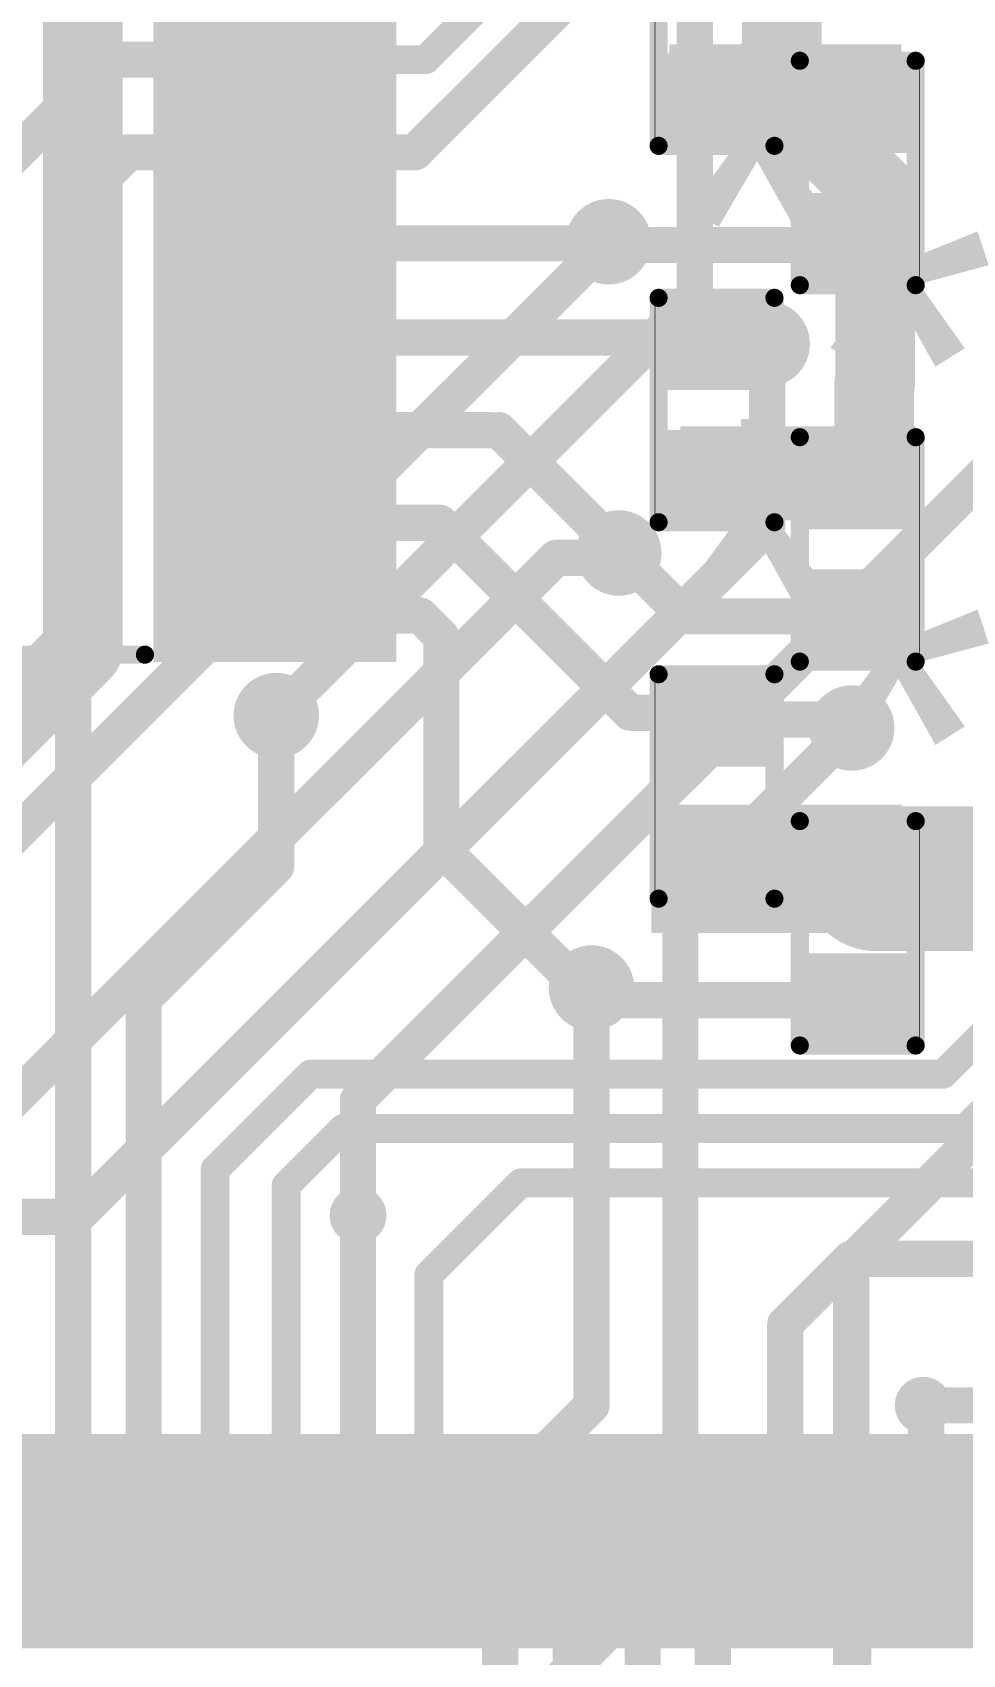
# Model space of a CAD drawing. Header units: millimetres. Extents: x -0.27 to 3.22, y -0.27 to 1.91.
# Drawn here: x 2.2191 to 2.4759, y 0.1647 to 0.6128 of the extents above; entities that cross this region are included whole.
import ezdxf

# ---------------------------------------------------------------- set-up
doc = ezdxf.new("R2010")
doc.units = ezdxf.units.MM
doc.header["$MEASUREMENT"] = 0
for name, color, linetype in [('BottomLayer', 5, 'Continuous'), ('TopLayer', 1, 'Continuous'), ('TopOverlay', 2, 'Continuous'), ('TopPaste', 8, 'Continuous'), ('TopSolder', 216, 'Continuous'), ('ViaHoleLayer', 16, 'Continuous')]:
    doc.layers.add(name, color=color, linetype=linetype)
doc.styles.add('Arial', font='', dxfattribs={"height": 0.2})
doc.styles.get('Arial').set_extended_font_data('Arial')

# ---------------------------------------------------------------- blocks, each defined once
blk = doc.blocks.new('046288080000846__2')
at = {"layer": 'TopLayer'}
for points in [[(0.44882, 0.08563), (0.43701, 0.08563), (0.43701, 0.13681), (0.44882, 0.13681)], [(0.4685, 0.08563), (0.45669, 0.08563), (0.45669, 0.13681), (0.4685, 0.13681)], [(0.48819, 0.08563), (0.47638, 0.08563), (0.47638, 0.13681), (0.48819, 0.13681)], [(0.50787, 0.08563), (0.49606, 0.08563), (0.49606, 0.13681), (0.50787, 0.13681)], [(0.52756, 0.08563), (0.51575, 0.08563), (0.51575, 0.13681), (0.52756, 0.13681)], [(0.54724, 0.08563), (0.53543, 0.08563), (0.53543, 0.13681), (0.54724, 0.13681)], [(0.56693, 0.08563), (0.55512, 0.08563), (0.55512, 0.13681), (0.56693, 0.13681)], [(0.58661, 0.08563), (0.5748, 0.08563), (0.5748, 0.13681), (0.58661, 0.13681)], [(0.6063, 0.08563), (0.59449, 0.08563), (0.59449, 0.13681), (0.6063, 0.13681)], [(0.62598, 0.08563), (0.61417, 0.08563), (0.61417, 0.13681), (0.62598, 0.13681)], [(0.64567, 0.08563), (0.63386, 0.08563), (0.63386, 0.13681), (0.64567, 0.13681)], [(0.66535, 0.08563), (0.65354, 0.08563), (0.65354, 0.13681), (0.66535, 0.13681)], [(0.68504, 0.08563), (0.67323, 0.08563), (0.67323, 0.13681), (0.68504, 0.13681)]]:
    blk.add_hatch(color=1, dxfattribs=at).paths.add_polyline_path(points)
at = {"layer": 'TopPaste'}
for points in [[(0.44882, 0.08563), (0.43701, 0.08563), (0.43701, 0.13681), (0.44882, 0.13681)], [(0.4685, 0.08563), (0.45669, 0.08563), (0.45669, 0.13681), (0.4685, 0.13681)], [(0.48819, 0.08563), (0.47638, 0.08563), (0.47638, 0.13681), (0.48819, 0.13681)], [(0.50787, 0.08563), (0.49606, 0.08563), (0.49606, 0.13681), (0.50787, 0.13681)], [(0.52756, 0.08563), (0.51575, 0.08563), (0.51575, 0.13681), (0.52756, 0.13681)], [(0.54724, 0.08563), (0.53543, 0.08563), (0.53543, 0.13681), (0.54724, 0.13681)], [(0.56693, 0.08563), (0.55512, 0.08563), (0.55512, 0.13681), (0.56693, 0.13681)], [(0.58661, 0.08563), (0.5748, 0.08563), (0.5748, 0.13681), (0.58661, 0.13681)], [(0.6063, 0.08563), (0.59449, 0.08563), (0.59449, 0.13681), (0.6063, 0.13681)], [(0.62598, 0.08563), (0.61417, 0.08563), (0.61417, 0.13681), (0.62598, 0.13681)], [(0.64567, 0.08563), (0.63386, 0.08563), (0.63386, 0.13681), (0.64567, 0.13681)], [(0.66535, 0.08563), (0.65354, 0.08563), (0.65354, 0.13681), (0.66535, 0.13681)], [(0.68504, 0.08563), (0.67323, 0.08563), (0.67323, 0.13681), (0.68504, 0.13681)]]:
    blk.add_hatch(color=8, dxfattribs=at).paths.add_polyline_path(points)
at = {"layer": 'TopSolder'}
for points in [[(0.43313, 0.08163), (0.41332, 0.08163), (0.41332, 0.14081), (0.43313, 0.14081)], [(0.45282, 0.08163), (0.43301, 0.08163), (0.43301, 0.14081), (0.45282, 0.14081)], [(0.4725, 0.08163), (0.45269, 0.08163), (0.45269, 0.14081), (0.4725, 0.14081)], [(0.49219, 0.08163), (0.47238, 0.08163), (0.47238, 0.14081), (0.49219, 0.14081)], [(0.51187, 0.08163), (0.49206, 0.08163), (0.49206, 0.14081), (0.51187, 0.14081)], [(0.53156, 0.08163), (0.51175, 0.08163), (0.51175, 0.14081), (0.53156, 0.14081)], [(0.55124, 0.08163), (0.53143, 0.08163), (0.53143, 0.14081), (0.55124, 0.14081)], [(0.57093, 0.08163), (0.55112, 0.08163), (0.55112, 0.14081), (0.57093, 0.14081)], [(0.59061, 0.08163), (0.5708, 0.08163), (0.5708, 0.14081), (0.59061, 0.14081)], [(0.6103, 0.08163), (0.59049, 0.08163), (0.59049, 0.14081), (0.6103, 0.14081)], [(0.62998, 0.08163), (0.61017, 0.08163), (0.61017, 0.14081), (0.62998, 0.14081)], [(0.64967, 0.08163), (0.62986, 0.08163), (0.62986, 0.14081), (0.64967, 0.14081)], [(0.66935, 0.08163), (0.64954, 0.08163), (0.64954, 0.14081), (0.66935, 0.14081)], [(0.68904, 0.08163), (0.66923, 0.08163), (0.66923, 0.14081), (0.68904, 0.14081)], [(0.70872, 0.08163), (0.68891, 0.08163), (0.68891, 0.14081), (0.70872, 0.14081)]]:
    blk.add_hatch(color=216, dxfattribs=at).paths.add_polyline_path(points)
blk = doc.blocks.new('24_TSSOP_14')
at = {"layer": 'TopLayer'}
for points in [[(-0.1437, 0.14961), (-0.08465, 0.14961), (-0.08465, 0.13189), (-0.1437, 0.13189)], [(0.08465, 0.14961), (0.1437, 0.14961), (0.1437, 0.13189), (0.08465, 0.13189)], [(-0.1437, 0.12402), (-0.08465, 0.12402), (-0.08465, 0.1063), (-0.1437, 0.1063)], [(0.08465, 0.12402), (0.1437, 0.12402), (0.1437, 0.1063), (0.08465, 0.1063)], [(-0.1437, 0.09843), (-0.08465, 0.09843), (-0.08465, 0.08071), (-0.1437, 0.08071)], [(0.08465, 0.09843), (0.1437, 0.09843), (0.1437, 0.08071), (0.08465, 0.08071)], [(-0.1437, 0.07283), (-0.08465, 0.07283), (-0.08465, 0.05512), (-0.1437, 0.05512)], [(0.08465, 0.07283), (0.1437, 0.07283), (0.1437, 0.05512), (0.08465, 0.05512)], [(-0.1437, 0.04724), (-0.08465, 0.04724), (-0.08465, 0.02953), (-0.1437, 0.02953)], [(0.08465, 0.04724), (0.1437, 0.04724), (0.1437, 0.02953), (0.08465, 0.02953)], [(-0.1437, 0.02165), (-0.08465, 0.02165), (-0.08465, 0.00394), (-0.1437, 0.00394)], [(0.08465, 0.02165), (0.1437, 0.02165), (0.1437, 0.00394), (0.08465, 0.00394)], [(-0.1437, -0.00394), (-0.08465, -0.00394), (-0.08465, -0.02165), (-0.1437, -0.02165)], [(0.08465, -0.00394), (0.1437, -0.00394), (0.1437, -0.02165), (0.08465, -0.02165)], [(-0.1437, -0.02953), (-0.08465, -0.02953), (-0.08465, -0.04724), (-0.1437, -0.04724)], [(0.08465, -0.02953), (0.1437, -0.02953), (0.1437, -0.04724), (0.08465, -0.04724)], [(-0.1437, -0.05512), (-0.08465, -0.05512), (-0.08465, -0.07283), (-0.1437, -0.07283)], [(0.08465, -0.05512), (0.1437, -0.05512), (0.1437, -0.07283), (0.08465, -0.07283)], [(-0.1437, -0.08071), (-0.08465, -0.08071), (-0.08465, -0.09843), (-0.1437, -0.09843)], [(0.08465, -0.08071), (0.1437, -0.08071), (0.1437, -0.09843), (0.08465, -0.09843)], [(-0.1437, -0.1063), (-0.08465, -0.1063), (-0.08465, -0.12402), (-0.1437, -0.12402)], [(0.08465, -0.1063), (0.1437, -0.1063), (0.1437, -0.12402), (0.08465, -0.12402)], [(-0.1437, -0.13189), (-0.08465, -0.13189), (-0.08465, -0.14961), (-0.1437, -0.14961)], [(0.08465, -0.13189), (0.1437, -0.13189), (0.1437, -0.14961), (0.08465, -0.14961)]]:
    blk.add_hatch(color=1, dxfattribs=at).paths.add_polyline_path(points)
at = {"layer": 'TopPaste'}
for points in [[(-0.1437, 0.14961), (-0.08465, 0.14961), (-0.08465, 0.13189), (-0.1437, 0.13189)], [(0.08465, 0.14961), (0.1437, 0.14961), (0.1437, 0.13189), (0.08465, 0.13189)], [(-0.1437, 0.12402), (-0.08465, 0.12402), (-0.08465, 0.1063), (-0.1437, 0.1063)], [(0.08465, 0.12402), (0.1437, 0.12402), (0.1437, 0.1063), (0.08465, 0.1063)], [(-0.1437, 0.09843), (-0.08465, 0.09843), (-0.08465, 0.08071), (-0.1437, 0.08071)], [(0.08465, 0.09843), (0.1437, 0.09843), (0.1437, 0.08071), (0.08465, 0.08071)], [(-0.1437, 0.07283), (-0.08465, 0.07283), (-0.08465, 0.05512), (-0.1437, 0.05512)], [(0.08465, 0.07283), (0.1437, 0.07283), (0.1437, 0.05512), (0.08465, 0.05512)], [(-0.1437, 0.04724), (-0.08465, 0.04724), (-0.08465, 0.02953), (-0.1437, 0.02953)], [(0.08465, 0.04724), (0.1437, 0.04724), (0.1437, 0.02953), (0.08465, 0.02953)], [(-0.1437, 0.02165), (-0.08465, 0.02165), (-0.08465, 0.00394), (-0.1437, 0.00394)], [(0.08465, 0.02165), (0.1437, 0.02165), (0.1437, 0.00394), (0.08465, 0.00394)], [(-0.1437, -0.00394), (-0.08465, -0.00394), (-0.08465, -0.02165), (-0.1437, -0.02165)], [(0.08465, -0.00394), (0.1437, -0.00394), (0.1437, -0.02165), (0.08465, -0.02165)], [(-0.1437, -0.02953), (-0.08465, -0.02953), (-0.08465, -0.04724), (-0.1437, -0.04724)], [(0.08465, -0.02953), (0.1437, -0.02953), (0.1437, -0.04724), (0.08465, -0.04724)], [(-0.1437, -0.05512), (-0.08465, -0.05512), (-0.08465, -0.07283), (-0.1437, -0.07283)], [(0.08465, -0.05512), (0.1437, -0.05512), (0.1437, -0.07283), (0.08465, -0.07283)], [(-0.1437, -0.08071), (-0.08465, -0.08071), (-0.08465, -0.09843), (-0.1437, -0.09843)], [(0.08465, -0.08071), (0.1437, -0.08071), (0.1437, -0.09843), (0.08465, -0.09843)], [(-0.1437, -0.1063), (-0.08465, -0.1063), (-0.08465, -0.12402), (-0.1437, -0.12402)], [(0.08465, -0.1063), (0.1437, -0.1063), (0.1437, -0.12402), (0.08465, -0.12402)], [(-0.1437, -0.13189), (-0.08465, -0.13189), (-0.08465, -0.14961), (-0.1437, -0.14961)], [(0.08465, -0.13189), (0.1437, -0.13189), (0.1437, -0.14961), (0.08465, -0.14961)]]:
    blk.add_hatch(color=8, dxfattribs=at).paths.add_polyline_path(points)
at = {"layer": 'TopSolder'}
for points in [[(-0.1477, 0.15361), (-0.08065, 0.15361), (-0.08065, 0.12789), (-0.1477, 0.12789)], [(0.08065, 0.15361), (0.1477, 0.15361), (0.1477, 0.12789), (0.08065, 0.12789)], [(-0.1477, 0.12802), (-0.08065, 0.12802), (-0.08065, 0.1023), (-0.1477, 0.1023)], [(0.08065, 0.12802), (0.1477, 0.12802), (0.1477, 0.1023), (0.08065, 0.1023)], [(-0.1477, 0.10243), (-0.08065, 0.10243), (-0.08065, 0.07671), (-0.1477, 0.07671)], [(0.08065, 0.10243), (0.1477, 0.10243), (0.1477, 0.07671), (0.08065, 0.07671)], [(-0.1477, 0.07683), (-0.08065, 0.07683), (-0.08065, 0.05112), (-0.1477, 0.05112)], [(0.08065, 0.07683), (0.1477, 0.07683), (0.1477, 0.05112), (0.08065, 0.05112)], [(-0.1477, 0.05124), (-0.08065, 0.05124), (-0.08065, 0.02553), (-0.1477, 0.02553)], [(0.08065, 0.05124), (0.1477, 0.05124), (0.1477, 0.02553), (0.08065, 0.02553)], [(-0.1477, 0.02565), (-0.08065, 0.02565), (-0.08065, -0.00006), (-0.1477, -0.00006)], [(0.08065, 0.02565), (0.1477, 0.02565), (0.1477, -0.00006), (0.08065, -0.00006)], [(-0.1477, 0.00006), (-0.08065, 0.00006), (-0.08065, -0.02565), (-0.1477, -0.02565)], [(0.08065, 0.00006), (0.1477, 0.00006), (0.1477, -0.02565), (0.08065, -0.02565)], [(-0.1477, -0.02553), (-0.08065, -0.02553), (-0.08065, -0.05124), (-0.1477, -0.05124)], [(0.08065, -0.02553), (0.1477, -0.02553), (0.1477, -0.05124), (0.08065, -0.05124)], [(-0.1477, -0.05112), (-0.08065, -0.05112), (-0.08065, -0.07683), (-0.1477, -0.07683)], [(0.08065, -0.05112), (0.1477, -0.05112), (0.1477, -0.07683), (0.08065, -0.07683)], [(-0.1477, -0.07671), (-0.08065, -0.07671), (-0.08065, -0.10243), (-0.1477, -0.10243)], [(0.08065, -0.07671), (0.1477, -0.07671), (0.1477, -0.10243), (0.08065, -0.10243)], [(-0.1477, -0.1023), (-0.08065, -0.1023), (-0.08065, -0.12802), (-0.1477, -0.12802)], [(0.08065, -0.1023), (0.1477, -0.1023), (0.1477, -0.12802), (0.08065, -0.12802)], [(-0.1477, -0.12789), (-0.08065, -0.12789), (-0.08065, -0.15361), (-0.1477, -0.15361)], [(0.08065, -0.12789), (0.1477, -0.12789), (0.1477, -0.15361), (0.08065, -0.15361)]]:
    blk.add_hatch(color=216, dxfattribs=at).paths.add_polyline_path(points)
at = {"layer": 'TopOverlay'}
for points, const_width in [([(-0.145, 0.155, 1), (-0.155, 0.155, 1)], 0.005), ([(-0.15625, 0.155, 1), (-0.15375, 0.155, 1)], 0.0025), ([(-0.14625, 0.155, 1), (-0.14375, 0.155, 1)], 0.0025), ([(-0.07874, 0.15523, 1), (-0.07624, 0.15523, 1)], 0.0025), ([(0.07626, 0.15523, 1), (0.07876, 0.15523, 1)], 0.0025), ([(-0.07794, -0.15158, 1), (-0.07544, -0.15158, 1)], 0.0025), ([(0.07706, -0.15158, 1), (0.07956, -0.15158, 1)], 0.0025)]:
    blk.add_lwpolyline(points, format="xyb", close=True, dxfattribs=dict(at, const_width=const_width))
at = {"layer": 'TopOverlay', "const_width": 0.005}
for points in [[(-0.07749, 0.15523), (0.07751, 0.15523)], [(-0.07669, -0.15158), (0.07831, -0.15158)]]:
    blk.add_lwpolyline(points, dxfattribs=at)
blk = doc.blocks.new('R__0402_52')
at = {"layer": 'TopLayer'}
for points in [[(-0.0275, -0.0125), (-0.0275, 0.0125), (-0.0095, 0.0125), (-0.0095, -0.0125)], [(0.0095, -0.0125), (0.0095, 0.0125), (0.0275, 0.0125), (0.0275, -0.0125)]]:
    blk.add_hatch(color=1, dxfattribs=at).paths.add_polyline_path(points)
at = {"layer": 'TopPaste'}
for points in [[(-0.0275, -0.0125), (-0.0275, 0.0125), (-0.0095, 0.0125), (-0.0095, -0.0125)], [(0.0095, -0.0125), (0.0095, 0.0125), (0.0275, 0.0125), (0.0275, -0.0125)]]:
    blk.add_hatch(color=8, dxfattribs=at).paths.add_polyline_path(points)
at = {"layer": 'TopSolder'}
for points in [[(-0.0315, -0.0165), (-0.0315, 0.0165), (-0.0055, 0.0165), (-0.0055, -0.0165)], [(0.0055, -0.0165), (0.0055, 0.0165), (0.0315, 0.0165), (0.0315, -0.0165)]]:
    blk.add_hatch(color=216, dxfattribs=at).paths.add_polyline_path(points)
at = {"layer": 'TopOverlay'}
for points, const_width in [([(0.031, 0.016), (-0.031, 0.016)], 0.005), ([(-0.031, -0.016), (-0.031, 0.016)], 0.005), ([(0.031, -0.016), (0.031, 0.016)], 0.005), ([(0.031, -0.016), (-0.031, -0.016)], 0.005), ([(0.032, -0.017), (-0.032, -0.017)], 0.000127)]:
    blk.add_lwpolyline(points, dxfattribs=dict(at, const_width=const_width))
for points, const_width in [([(-0.03225, 0.016, 1), (-0.02975, 0.016, 1)], 0.0025), ([(-0.03225, 0.016, 1), (-0.02975, 0.016, 1)], 0.0025), ([(0.02975, 0.016, 1), (0.03225, 0.016, 1)], 0.0025), ([(0.02975, 0.016, 1), (0.03225, 0.016, 1)], 0.0025), ([(-0.03225, -0.016, 1), (-0.02975, -0.016, 1)], 0.0025), ([(-0.03225, -0.016, 1), (-0.02975, -0.016, 1)], 0.0025), ([(-0.03203, -0.017, 1), (-0.03197, -0.017, 1)], 0.0000635), ([(0.02975, -0.016, 1), (0.03225, -0.016, 1)], 0.0025), ([(0.02975, -0.016, 1), (0.03225, -0.016, 1)], 0.0025), ([(0.03197, -0.017, 1), (0.03203, -0.017, 1)], 0.0000635)]:
    blk.add_lwpolyline(points, format="xyb", close=True, dxfattribs=dict(at, const_width=const_width))
blk = doc.blocks.new('R__0402_53')
at = {"layer": 'TopLayer'}
for points in [[(-0.0275, -0.0125), (-0.0275, 0.0125), (-0.0095, 0.0125), (-0.0095, -0.0125)], [(0.0095, -0.0125), (0.0095, 0.0125), (0.0275, 0.0125), (0.0275, -0.0125)]]:
    blk.add_hatch(color=1, dxfattribs=at).paths.add_polyline_path(points)
at = {"layer": 'TopPaste'}
for points in [[(-0.0275, -0.0125), (-0.0275, 0.0125), (-0.0095, 0.0125), (-0.0095, -0.0125)], [(0.0095, -0.0125), (0.0095, 0.0125), (0.0275, 0.0125), (0.0275, -0.0125)]]:
    blk.add_hatch(color=8, dxfattribs=at).paths.add_polyline_path(points)
at = {"layer": 'TopSolder'}
for points in [[(-0.0315, -0.0165), (-0.0315, 0.0165), (-0.0055, 0.0165), (-0.0055, -0.0165)], [(0.0055, -0.0165), (0.0055, 0.0165), (0.0315, 0.0165), (0.0315, -0.0165)]]:
    blk.add_hatch(color=216, dxfattribs=at).paths.add_polyline_path(points)
at = {"layer": 'TopOverlay'}
for points, const_width in [([(-0.031, 0.016), (-0.031, -0.016)], 0.005), ([(-0.031, 0.016), (0.031, 0.016)], 0.005), ([(0.031, 0.016), (0.031, -0.016)], 0.005), ([(-0.031, -0.016), (0.031, -0.016)], 0.005), ([(-0.032, -0.017), (0.032, -0.017)], 0.000127)]:
    blk.add_lwpolyline(points, dxfattribs=dict(at, const_width=const_width))
for points, const_width in [([(-0.03225, 0.016, 1), (-0.02975, 0.016, 1)], 0.0025), ([(-0.03225, 0.016, 1), (-0.02975, 0.016, 1)], 0.0025), ([(0.02975, 0.016, 1), (0.03225, 0.016, 1)], 0.0025), ([(0.02975, 0.016, 1), (0.03225, 0.016, 1)], 0.0025), ([(-0.03225, -0.016, 1), (-0.02975, -0.016, 1)], 0.0025), ([(-0.03225, -0.016, 1), (-0.02975, -0.016, 1)], 0.0025), ([(-0.03203, -0.017, 1), (-0.03197, -0.017, 1)], 0.0000635), ([(0.02975, -0.016, 1), (0.03225, -0.016, 1)], 0.0025), ([(0.02975, -0.016, 1), (0.03225, -0.016, 1)], 0.0025), ([(0.03197, -0.017, 1), (0.03203, -0.017, 1)], 0.0000635)]:
    blk.add_lwpolyline(points, format="xyb", close=True, dxfattribs=dict(at, const_width=const_width))
blk = doc.blocks.new('R__0402_54')
at = {"layer": 'TopLayer'}
for points in [[(-0.0275, -0.0125), (-0.0275, 0.0125), (-0.0095, 0.0125), (-0.0095, -0.0125)], [(0.0095, -0.0125), (0.0095, 0.0125), (0.0275, 0.0125), (0.0275, -0.0125)]]:
    blk.add_hatch(color=1, dxfattribs=at).paths.add_polyline_path(points)
at = {"layer": 'TopPaste'}
for points in [[(-0.0275, -0.0125), (-0.0275, 0.0125), (-0.0095, 0.0125), (-0.0095, -0.0125)], [(0.0095, -0.0125), (0.0095, 0.0125), (0.0275, 0.0125), (0.0275, -0.0125)]]:
    blk.add_hatch(color=8, dxfattribs=at).paths.add_polyline_path(points)
at = {"layer": 'TopSolder'}
for points in [[(-0.0315, -0.0165), (-0.0315, 0.0165), (-0.0055, 0.0165), (-0.0055, -0.0165)], [(0.0055, -0.0165), (0.0055, 0.0165), (0.0315, 0.0165), (0.0315, -0.0165)]]:
    blk.add_hatch(color=216, dxfattribs=at).paths.add_polyline_path(points)
at = {"layer": 'TopOverlay'}
for points, const_width in [([(0.031, 0.016), (-0.031, 0.016)], 0.005), ([(-0.031, -0.016), (-0.031, 0.016)], 0.005), ([(0.031, -0.016), (0.031, 0.016)], 0.005), ([(0.031, -0.016), (-0.031, -0.016)], 0.005), ([(0.032, -0.017), (-0.032, -0.017)], 0.000127)]:
    blk.add_lwpolyline(points, dxfattribs=dict(at, const_width=const_width))
for points, const_width in [([(-0.03225, 0.016, 1), (-0.02975, 0.016, 1)], 0.0025), ([(-0.03225, 0.016, 1), (-0.02975, 0.016, 1)], 0.0025), ([(0.02975, 0.016, 1), (0.03225, 0.016, 1)], 0.0025), ([(0.02975, 0.016, 1), (0.03225, 0.016, 1)], 0.0025), ([(-0.03225, -0.016, 1), (-0.02975, -0.016, 1)], 0.0025), ([(-0.03225, -0.016, 1), (-0.02975, -0.016, 1)], 0.0025), ([(-0.03203, -0.017, 1), (-0.03197, -0.017, 1)], 0.0000635), ([(0.02975, -0.016, 1), (0.03225, -0.016, 1)], 0.0025), ([(0.02975, -0.016, 1), (0.03225, -0.016, 1)], 0.0025), ([(0.03197, -0.017, 1), (0.03203, -0.017, 1)], 0.0000635)]:
    blk.add_lwpolyline(points, format="xyb", close=True, dxfattribs=dict(at, const_width=const_width))
blk = doc.blocks.new('R__0402_55')
at = {"layer": 'TopLayer'}
for points in [[(-0.0275, -0.0125), (-0.0275, 0.0125), (-0.0095, 0.0125), (-0.0095, -0.0125)], [(0.0095, -0.0125), (0.0095, 0.0125), (0.0275, 0.0125), (0.0275, -0.0125)]]:
    blk.add_hatch(color=1, dxfattribs=at).paths.add_polyline_path(points)
at = {"layer": 'TopPaste'}
for points in [[(-0.0275, -0.0125), (-0.0275, 0.0125), (-0.0095, 0.0125), (-0.0095, -0.0125)], [(0.0095, -0.0125), (0.0095, 0.0125), (0.0275, 0.0125), (0.0275, -0.0125)]]:
    blk.add_hatch(color=8, dxfattribs=at).paths.add_polyline_path(points)
at = {"layer": 'TopSolder'}
for points in [[(-0.0315, -0.0165), (-0.0315, 0.0165), (-0.0055, 0.0165), (-0.0055, -0.0165)], [(0.0055, -0.0165), (0.0055, 0.0165), (0.0315, 0.0165), (0.0315, -0.0165)]]:
    blk.add_hatch(color=216, dxfattribs=at).paths.add_polyline_path(points)
at = {"layer": 'TopOverlay'}
for points, const_width in [([(-0.031, 0.016), (0.031, 0.016)], 0.005), ([(-0.031, 0.016), (-0.031, -0.016)], 0.005), ([(0.031, 0.016), (0.031, -0.016)], 0.005), ([(-0.031, -0.016), (0.031, -0.016)], 0.005), ([(-0.032, -0.017), (0.032, -0.017)], 0.000127)]:
    blk.add_lwpolyline(points, dxfattribs=dict(at, const_width=const_width))
for points, const_width in [([(-0.03225, 0.016, 1), (-0.02975, 0.016, 1)], 0.0025), ([(-0.03225, 0.016, 1), (-0.02975, 0.016, 1)], 0.0025), ([(0.02975, 0.016, 1), (0.03225, 0.016, 1)], 0.0025), ([(0.02975, 0.016, 1), (0.03225, 0.016, 1)], 0.0025), ([(-0.03225, -0.016, 1), (-0.02975, -0.016, 1)], 0.0025), ([(-0.03225, -0.016, 1), (-0.02975, -0.016, 1)], 0.0025), ([(-0.03203, -0.017, 1), (-0.03197, -0.017, 1)], 0.0000635), ([(0.02975, -0.016, 1), (0.03225, -0.016, 1)], 0.0025), ([(0.02975, -0.016, 1), (0.03225, -0.016, 1)], 0.0025), ([(0.03197, -0.017, 1), (0.03203, -0.017, 1)], 0.0000635)]:
    blk.add_lwpolyline(points, format="xyb", close=True, dxfattribs=dict(at, const_width=const_width))
blk = doc.blocks.new('R__0402_56')
at = {"layer": 'TopLayer'}
for points in [[(-0.0275, -0.0125), (-0.0275, 0.0125), (-0.0095, 0.0125), (-0.0095, -0.0125)], [(0.0095, -0.0125), (0.0095, 0.0125), (0.0275, 0.0125), (0.0275, -0.0125)]]:
    blk.add_hatch(color=1, dxfattribs=at).paths.add_polyline_path(points)
at = {"layer": 'TopPaste'}
for points in [[(-0.0275, -0.0125), (-0.0275, 0.0125), (-0.0095, 0.0125), (-0.0095, -0.0125)], [(0.0095, -0.0125), (0.0095, 0.0125), (0.0275, 0.0125), (0.0275, -0.0125)]]:
    blk.add_hatch(color=8, dxfattribs=at).paths.add_polyline_path(points)
at = {"layer": 'TopSolder'}
for points in [[(-0.0315, -0.0165), (-0.0315, 0.0165), (-0.0055, 0.0165), (-0.0055, -0.0165)], [(0.0055, -0.0165), (0.0055, 0.0165), (0.0315, 0.0165), (0.0315, -0.0165)]]:
    blk.add_hatch(color=216, dxfattribs=at).paths.add_polyline_path(points)
at = {"layer": 'TopOverlay'}
for points, const_width in [([(0.031, 0.016), (-0.031, 0.016)], 0.005), ([(-0.031, -0.016), (-0.031, 0.016)], 0.005), ([(0.031, -0.016), (0.031, 0.016)], 0.005), ([(0.031, -0.016), (-0.031, -0.016)], 0.005), ([(0.032, -0.017), (-0.032, -0.017)], 0.000127)]:
    blk.add_lwpolyline(points, dxfattribs=dict(at, const_width=const_width))
for points, const_width in [([(-0.03225, 0.016, 1), (-0.02975, 0.016, 1)], 0.0025), ([(-0.03225, 0.016, 1), (-0.02975, 0.016, 1)], 0.0025), ([(0.02975, 0.016, 1), (0.03225, 0.016, 1)], 0.0025), ([(0.02975, 0.016, 1), (0.03225, 0.016, 1)], 0.0025), ([(-0.03225, -0.016, 1), (-0.02975, -0.016, 1)], 0.0025), ([(-0.03225, -0.016, 1), (-0.02975, -0.016, 1)], 0.0025), ([(-0.03203, -0.017, 1), (-0.03197, -0.017, 1)], 0.0000635), ([(0.02975, -0.016, 1), (0.03225, -0.016, 1)], 0.0025), ([(0.02975, -0.016, 1), (0.03225, -0.016, 1)], 0.0025), ([(0.03197, -0.017, 1), (0.03203, -0.017, 1)], 0.0000635)]:
    blk.add_lwpolyline(points, format="xyb", close=True, dxfattribs=dict(at, const_width=const_width))
blk = doc.blocks.new('R__0402_57')
at = {"layer": 'TopLayer'}
for points in [[(-0.0275, -0.0125), (-0.0275, 0.0125), (-0.0095, 0.0125), (-0.0095, -0.0125)], [(0.0095, -0.0125), (0.0095, 0.0125), (0.0275, 0.0125), (0.0275, -0.0125)]]:
    blk.add_hatch(color=1, dxfattribs=at).paths.add_polyline_path(points)
at = {"layer": 'TopPaste'}
for points in [[(-0.0275, -0.0125), (-0.0275, 0.0125), (-0.0095, 0.0125), (-0.0095, -0.0125)], [(0.0095, -0.0125), (0.0095, 0.0125), (0.0275, 0.0125), (0.0275, -0.0125)]]:
    blk.add_hatch(color=8, dxfattribs=at).paths.add_polyline_path(points)
at = {"layer": 'TopSolder'}
for points in [[(-0.0315, -0.0165), (-0.0315, 0.0165), (-0.0055, 0.0165), (-0.0055, -0.0165)], [(0.0055, -0.0165), (0.0055, 0.0165), (0.0315, 0.0165), (0.0315, -0.0165)]]:
    blk.add_hatch(color=216, dxfattribs=at).paths.add_polyline_path(points)
at = {"layer": 'TopOverlay'}
for points, const_width in [([(-0.031, 0.016), (0.031, 0.016)], 0.005), ([(-0.031, 0.016), (-0.031, -0.016)], 0.005), ([(0.031, 0.016), (0.031, -0.016)], 0.005), ([(-0.031, -0.016), (0.031, -0.016)], 0.005), ([(-0.032, -0.017), (0.032, -0.017)], 0.000127)]:
    blk.add_lwpolyline(points, dxfattribs=dict(at, const_width=const_width))
for points, const_width in [([(-0.03225, 0.016, 1), (-0.02975, 0.016, 1)], 0.0025), ([(-0.03225, 0.016, 1), (-0.02975, 0.016, 1)], 0.0025), ([(0.02975, 0.016, 1), (0.03225, 0.016, 1)], 0.0025), ([(0.02975, 0.016, 1), (0.03225, 0.016, 1)], 0.0025), ([(-0.03225, -0.016, 1), (-0.02975, -0.016, 1)], 0.0025), ([(-0.03225, -0.016, 1), (-0.02975, -0.016, 1)], 0.0025), ([(-0.03203, -0.017, 1), (-0.03197, -0.017, 1)], 0.0000635), ([(0.02975, -0.016, 1), (0.03225, -0.016, 1)], 0.0025), ([(0.02975, -0.016, 1), (0.03225, -0.016, 1)], 0.0025), ([(0.03197, -0.017, 1), (0.03203, -0.017, 1)], 0.0000635)]:
    blk.add_lwpolyline(points, format="xyb", close=True, dxfattribs=dict(at, const_width=const_width))

msp = doc.modelspace()

# ---------------------------------------------------------------- hatches: boundary and pattern name
at = {"layer": 'BottomLayer'}
h = msp.add_hatch(color=5, dxfattribs=at)
edge = h.paths.add_edge_path()
edge.add_arc((2.426, 0.5955), 0.01181, 0, 360)
h = msp.add_hatch(color=5, dxfattribs=at)
edge = h.paths.add_edge_path()
edge.add_arc((2.37819, 0.555), 0.01181, 0, 360)
h = msp.add_hatch(color=5, dxfattribs=at)
edge = h.paths.add_edge_path()
edge.add_arc((2.422, 0.52675), 0.01181, 0, 360)
h = msp.add_hatch(color=5, dxfattribs=at)
edge = h.paths.add_edge_path()
edge.add_arc((2.45119, 0.495), 0.01181, 0, 360)
h = msp.add_hatch(color=5, dxfattribs=at)
edge = h.paths.add_edge_path()
edge.add_arc((2.381, 0.469), 0.01181, 0, 360)
h = msp.add_hatch(color=5, dxfattribs=at)
edge = h.paths.add_edge_path()
edge.add_arc((2.28641, 0.42408), 0.01181, 0, 360)
h = msp.add_hatch(color=5, dxfattribs=at)
edge = h.paths.add_edge_path()
edge.add_arc((2.44534, 0.42066), 0.01181, 0, 360)
h = msp.add_hatch(color=5, dxfattribs=at)
edge = h.paths.add_edge_path()
edge.add_arc((2.452, 0.379), 0.01181, 0, 360)
h = msp.add_hatch(color=5, dxfattribs=at)
edge = h.paths.add_edge_path()
edge.add_arc((2.37348, 0.34881), 0.01181, 0, 360)
h = msp.add_hatch(color=5, dxfattribs=at)
edge = h.paths.add_edge_path()
edge.add_arc((2.309, 0.286), 0.00787, 0, 360)
h = msp.add_hatch(color=5, dxfattribs=at)
edge = h.paths.add_edge_path()
edge.add_arc((2.46507, 0.23352), 0.00787, 0, 360)
at = {"layer": 'TopLayer'}
for points in [[(2.395, 0.5815), (2.459, 0.5815), (2.459, 0.6095), (2.395, 0.6095)], [(2.398, 0.478), (2.463, 0.478), (2.463, 0.504), (2.398, 0.504)], [(2.39, 0.364), (2.459, 0.364), (2.459, 0.39943), (2.39, 0.39943)]]:
    msp.add_hatch(color=1, dxfattribs=at).paths.add_polyline_path(points)
h = msp.add_hatch(color=1, dxfattribs=at)
edge = h.paths.add_edge_path()
edge.add_arc((2.426, 0.5955), 0.01181, 0, 360)
h = msp.add_hatch(color=1, dxfattribs=at)
edge = h.paths.add_edge_path()
edge.add_arc((2.37819, 0.555), 0.01181, 0, 360)
h = msp.add_hatch(color=1, dxfattribs=at)
edge = h.paths.add_edge_path()
edge.add_arc((2.422, 0.52675), 0.01181, 0, 360)
h = msp.add_hatch(color=1, dxfattribs=at)
edge = h.paths.add_edge_path()
edge.add_arc((2.45119, 0.495), 0.01181, 0, 360)
h = msp.add_hatch(color=1, dxfattribs=at)
edge = h.paths.add_edge_path()
edge.add_arc((2.381, 0.469), 0.01181, 0, 360)
h = msp.add_hatch(color=1, dxfattribs=at)
edge = h.paths.add_edge_path()
edge.add_arc((2.28641, 0.42408), 0.01181, 0, 360)
h = msp.add_hatch(color=1, dxfattribs=at)
edge = h.paths.add_edge_path()
edge.add_arc((2.44534, 0.42066), 0.01181, 0, 360)
h = msp.add_hatch(color=1, dxfattribs=at)
edge = h.paths.add_edge_path()
edge.add_arc((2.452, 0.379), 0.01181, 0, 360)
h = msp.add_hatch(color=1, dxfattribs=at)
edge = h.paths.add_edge_path()
edge.add_arc((2.37348, 0.34881), 0.01181, 0, 360)
h = msp.add_hatch(color=1, dxfattribs=at)
edge = h.paths.add_edge_path()
edge.add_arc((2.309, 0.286), 0.00787, 0, 360)
h = msp.add_hatch(color=1, dxfattribs=at)
edge = h.paths.add_edge_path()
edge.add_arc((2.46507, 0.23352), 0.00787, 0, 360)
at = {"layer": 'ViaHoleLayer'}
h = msp.add_hatch(color=16, dxfattribs=at)
edge = h.paths.add_edge_path()
edge.add_arc((2.426, 0.5955), 0.00591, 0, 360)
h = msp.add_hatch(color=16, dxfattribs=at)
edge = h.paths.add_edge_path()
edge.add_arc((2.37819, 0.555), 0.00591, 0, 360)
h = msp.add_hatch(color=16, dxfattribs=at)
edge = h.paths.add_edge_path()
edge.add_arc((2.422, 0.52675), 0.00591, 0, 360)
h = msp.add_hatch(color=16, dxfattribs=at)
edge = h.paths.add_edge_path()
edge.add_arc((2.45119, 0.495), 0.00591, 0, 360)
h = msp.add_hatch(color=16, dxfattribs=at)
edge = h.paths.add_edge_path()
edge.add_arc((2.381, 0.469), 0.00591, 0, 360)
h = msp.add_hatch(color=16, dxfattribs=at)
edge = h.paths.add_edge_path()
edge.add_arc((2.28641, 0.42408), 0.00591, 0, 360)
h = msp.add_hatch(color=16, dxfattribs=at)
edge = h.paths.add_edge_path()
edge.add_arc((2.44534, 0.42066), 0.00591, 0, 360)
h = msp.add_hatch(color=16, dxfattribs=at)
edge = h.paths.add_edge_path()
edge.add_arc((2.452, 0.379), 0.00591, 0, 360)
h = msp.add_hatch(color=16, dxfattribs=at)
edge = h.paths.add_edge_path()
edge.add_arc((2.37348, 0.34881), 0.00591, 0, 360)
h = msp.add_hatch(color=16, dxfattribs=at)
edge = h.paths.add_edge_path()
edge.add_arc((2.309, 0.286), 0.00394, 0, 360)
h = msp.add_hatch(color=16, dxfattribs=at)
edge = h.paths.add_edge_path()
edge.add_arc((2.46507, 0.23352), 0.00394, 0, 360)

# ---------------------------------------------------------------- linework, layer by layer
at = {"layer": 'BottomLayer'}
for points, const_width in [([(2.402, 0.53967), (2.402, 0.735)], 0.01), ([(2.426, 0.5955), (2.426, 0.7015)], 0.022), ([(2.233, 0.44234), (2.233, 0.68625)], 0.022), ([(2.426, 0.59506), (2.426, 0.5955)], 0.022), ([(2.426, 0.59506), (2.45181, 0.56925)], 0.022), ([(2.45181, 0.51565), (2.45181, 0.56925)], 0.022), ([(2.16576, 0.34257), (2.37819, 0.555)], 0.01), ([(2.28641, 0.42408), (2.402, 0.53967)], 0.01), ([(2.309, 0.318), (2.51787, 0.52687)], 0.01), ([(2.422, 0.47633), (2.422, 0.52675)], 0.01), ([(2.4515, 0.51534), (2.45181, 0.51565)], 0.022), ([(2.4515, 0.49531), (2.4515, 0.51534)], 0.022), ([(2.45119, 0.495), (2.4515, 0.49531)], 0.022), ([(2.23124, 0.28557), (2.422, 0.47633)], 0.01), ([(2.18376, 0.28776), (2.36367, 0.46767)], 0.01), ([(2.36367, 0.46767), (2.37967, 0.46767)], 0.01), ([(2.37967, 0.46767), (2.381, 0.469)], 0.01), ([(2.4452, 0.2732), (2.62512, 0.45312)], 0.01), ([(2.18966, 0.399), (2.233, 0.44234)], 0.022), ([(2.28641, 0.42408), (2.28641, 0.42408)], 0.01), ([(2.398, 0.37333), (2.44534, 0.42066)], 0.01), ([(2.452, 0.379), (2.49807, 0.379)], 0.04), ([(2.398, 0.191), (2.398, 0.37333)], 0.01), ([(2.37348, 0.23348), (2.37348, 0.34881)], 0.01), ([(2.309, 0.286), (2.309, 0.318)], 0.01), ([(2.21043, 0.28557), (2.23124, 0.28557)], 0.01), ([(2.4452, 0.14968), (2.4452, 0.2732)], 0.01), ([(2.329, 0.189), (2.37348, 0.23348)], 0.01), ([(2.46507, 0.23352), (2.68452, 0.23352)], 0.01), ([(2.183, 0.189), (2.329, 0.189)], 0.01), ([(2.36202, 0.15502), (2.398, 0.191)], 0.01)]:
    msp.add_lwpolyline(points, dxfattribs=dict(at, const_width=const_width))
for points, const_width in [([(2.4205, 0.5955, 1), (2.4315, 0.5955, 1)], 0.011), ([(2.4205, 0.5955, 1), (2.4315, 0.5955, 1)], 0.011), ([(2.4205, 0.59506, 1), (2.4315, 0.59506, 1)], 0.011), ([(2.4205, 0.59506, 1), (2.4315, 0.59506, 1)], 0.011), ([(2.44631, 0.56925, 1), (2.45731, 0.56925, 1)], 0.011), ([(2.44631, 0.56925, 1), (2.45731, 0.56925, 1)], 0.011), ([(2.37569, 0.555, 1), (2.38069, 0.555, 1)], 0.005), ([(2.3995, 0.53967, 1), (2.4045, 0.53967, 1)], 0.005), ([(2.3995, 0.53967, 1), (2.4045, 0.53967, 1)], 0.005), ([(2.4195, 0.52675, 1), (2.4245, 0.52675, 1)], 0.005), ([(2.446, 0.51534, 1), (2.457, 0.51534, 1)], 0.011), ([(2.446, 0.51534, 1), (2.457, 0.51534, 1)], 0.011), ([(2.44631, 0.51565, 1), (2.45731, 0.51565, 1)], 0.011), ([(2.44631, 0.51565, 1), (2.45731, 0.51565, 1)], 0.011), ([(2.44569, 0.495, 1), (2.45669, 0.495, 1)], 0.011), ([(2.446, 0.49531, 1), (2.457, 0.49531, 1)], 0.011), ([(2.446, 0.49531, 1), (2.457, 0.49531, 1)], 0.011), ([(2.4195, 0.47633, 1), (2.4245, 0.47633, 1)], 0.005), ([(2.4195, 0.47633, 1), (2.4245, 0.47633, 1)], 0.005), ([(2.36117, 0.46767, 1), (2.36617, 0.46767, 1)], 0.005), ([(2.36117, 0.46767, 1), (2.36617, 0.46767, 1)], 0.005), ([(2.37717, 0.46767, 1), (2.38217, 0.46767, 1)], 0.005), ([(2.37717, 0.46767, 1), (2.38217, 0.46767, 1)], 0.005), ([(2.3785, 0.469, 1), (2.3835, 0.469, 1)], 0.005), ([(2.2275, 0.44234, 1), (2.2385, 0.44234, 1)], 0.011), ([(2.2275, 0.44234, 1), (2.2385, 0.44234, 1)], 0.011), ([(2.28391, 0.42408, 1), (2.28891, 0.42408, 1)], 0.005), ([(2.28391, 0.42408, 1), (2.28891, 0.42408, 1)], 0.005), ([(2.28391, 0.42408, 1), (2.28891, 0.42408, 1)], 0.005), ([(2.44284, 0.42066, 1), (2.44784, 0.42066, 1)], 0.005), ([(2.442, 0.379, 1), (2.462, 0.379, 1)], 0.02), ([(2.3955, 0.37333, 1), (2.4005, 0.37333, 1)], 0.005), ([(2.3955, 0.37333, 1), (2.4005, 0.37333, 1)], 0.005), ([(2.37098, 0.34881, 1), (2.37598, 0.34881, 1)], 0.005), ([(2.3065, 0.318, 1), (2.3115, 0.318, 1)], 0.005), ([(2.3065, 0.318, 1), (2.3115, 0.318, 1)], 0.005), ([(2.22874, 0.28557, 1), (2.23374, 0.28557, 1)], 0.005), ([(2.22874, 0.28557, 1), (2.23374, 0.28557, 1)], 0.005), ([(2.3065, 0.286, 1), (2.3115, 0.286, 1)], 0.005), ([(2.4427, 0.2732, 1), (2.4477, 0.2732, 1)], 0.005), ([(2.4427, 0.2732, 1), (2.4477, 0.2732, 1)], 0.005), ([(2.37098, 0.23348, 1), (2.37598, 0.23348, 1)], 0.005), ([(2.37098, 0.23348, 1), (2.37598, 0.23348, 1)], 0.005), ([(2.46257, 0.23352, 1), (2.46757, 0.23352, 1)], 0.005), ([(2.3265, 0.189, 1), (2.3315, 0.189, 1)], 0.005), ([(2.3265, 0.189, 1), (2.3315, 0.189, 1)], 0.005), ([(2.3955, 0.191, 1), (2.4005, 0.191, 1)], 0.005), ([(2.3955, 0.191, 1), (2.4005, 0.191, 1)], 0.005)]:
    msp.add_lwpolyline(points, format="xyb", close=True, dxfattribs=dict(at, const_width=const_width))
at = {"layer": 'TopLayer'}
for points, const_width in [([(2.32767, 0.6053), (2.38337, 0.661)], 0.008), ([(2.3247, 0.5797), (2.376, 0.631)], 0.01), ([(2.126, 0.49075), (2.24054, 0.6053)], 0.01), ([(2.24054, 0.6053), (2.286, 0.6053)], 0.01), ([(2.286, 0.6053), (2.32767, 0.6053)], 0.008), ([(2.23031, 0.56436), (2.24566, 0.5797)], 0.01), ([(2.24566, 0.5797), (2.286, 0.5797)], 0.01), ([(2.286, 0.5797), (2.3247, 0.5797)], 0.01), ([(2.286, 0.5797), (2.286, 0.5797)], 0.01), ([(2.23031, 0.22063), (2.23031, 0.56436)], 0.01), ([(2.44561, 0.55411), (2.447, 0.5555)], 0.01), ([(2.288, 0.55411), (2.28844, 0.55456)], 0.01), ([(2.28844, 0.55456), (2.37775, 0.55456)], 0.01), ([(2.37775, 0.55456), (2.37819, 0.555)], 0.01), ([(2.37819, 0.55411), (2.41271, 0.55411)], 0.01), ([(2.41271, 0.55411), (2.44561, 0.55411)], 0.01), ([(2.41271, 0.55411), (2.41271, 0.55411)], 0.01), ([(2.286, 0.52852), (2.40648, 0.52852)], 0.01), ([(2.40648, 0.52852), (2.40812, 0.52688)], 0.01), ([(2.40812, 0.52688), (2.42188, 0.52688)], 0.01), ([(2.42188, 0.52688), (2.422, 0.52675)], 0.01), ([(2.286, 0.50293), (2.34589, 0.50293)], 0.01), ([(2.34789, 0.50293), (2.39933, 0.4515)], 0.01), ([(2.286, 0.47734), (2.33166, 0.47734)], 0.01), ([(2.33166, 0.47734), (2.38414, 0.42486)], 0.01), ([(2.286, 0.45175), (2.32614, 0.45175)], 0.01), ([(2.32614, 0.45175), (2.332, 0.44589)], 0.01), ([(2.39933, 0.4515), (2.447, 0.4515)], 0.01), ([(2.332, 0.38743), (2.332, 0.44589)], 0.01), ([(2.28641, 0.38241), (2.28641, 0.42408)], 0.01), ([(2.38414, 0.42486), (2.40614, 0.42486)], 0.01), ([(2.40614, 0.42486), (2.408, 0.423)], 0.01), ([(2.41, 0.423), (2.443, 0.423)], 0.01), ([(2.443, 0.423), (2.44534, 0.42066)], 0.01), ([(2.332, 0.38743), (2.37062, 0.34881)], 0.01), ([(2.2498, 0.3458), (2.28641, 0.38241)], 0.01), ([(2.2498, 0.22044), (2.2498, 0.3458)], 0.01), ([(2.37062, 0.34881), (2.37348, 0.34881)], 0.01), ([(2.374, 0.34543), (2.447, 0.34543)], 0.01), ([(2.47057, 0.325), (2.482, 0.33643)], 0.008), ([(2.47679, 0.31), (2.497, 0.33021)], 0.008), ([(2.26949, 0.29864), (2.29585, 0.325)], 0.008), ([(2.29585, 0.325), (2.47057, 0.325)], 0.008), ([(2.28913, 0.29423), (2.30489, 0.31)], 0.008), ([(2.30489, 0.31), (2.47679, 0.31)], 0.008), ([(2.26949, 0.22044), (2.26949, 0.29864)], 0.008), ([(2.28913, 0.22049), (2.28913, 0.29423)], 0.008), ([(2.32854, 0.26954), (2.354, 0.295)], 0.008), ([(2.354, 0.295), (2.483, 0.295)], 0.008), ([(2.30899, 0.28599), (2.309, 0.286)], 0.01), ([(2.30899, 0.22057), (2.30899, 0.28599)], 0.01), ([(2.42697, 0.25597), (2.445, 0.274)], 0.01), ([(2.445, 0.274), (2.76514, 0.274)], 0.01), ([(2.32854, 0.22044), (2.32854, 0.26954)], 0.008), ([(2.42697, 0.22044), (2.42697, 0.25597)], 0.01), ([(2.46507, 0.23352), (2.46589, 0.2327)], 0.01), ([(2.46589, 0.19609), (2.46589, 0.2327)], 0.01), ([(2.23012, 0.22044), (2.23031, 0.22063)], 0.01), ([(2.34787, 0.19601), (2.34823, 0.19565)], 0.01), ([(2.34823, 0.09177), (2.34823, 0.19565)], 0.01), ([(2.36755, 0.19601), (2.36772, 0.19583)], 0.01), ([(2.36772, 0.10017), (2.36772, 0.19583)], 0.01), ([(2.38724, 0.19601), (2.3876, 0.19565)], 0.01), ([(2.3876, 0.1084), (2.3876, 0.19565)], 0.01), ([(2.40692, 0.19601), (2.407, 0.12875)], 0.01), ([(2.44629, 0.19601), (2.447, 0.14787)], 0.008), ([(2.46589, 0.19609), (2.46598, 0.19601)], 0.01)]:
    msp.add_lwpolyline(points, dxfattribs=dict(at, const_width=const_width))
for points, const_width in [([(2.23804, 0.6053, 1), (2.24304, 0.6053, 1)], 0.005), ([(2.23804, 0.6053, 1), (2.24304, 0.6053, 1)], 0.005), ([(2.2835, 0.6053, 1), (2.2885, 0.6053, 1)], 0.005), ([(2.284, 0.6053, 1), (2.288, 0.6053, 1)], 0.004), ([(2.32567, 0.6053, 1), (2.32967, 0.6053, 1)], 0.004), ([(2.32567, 0.6053, 1), (2.32967, 0.6053, 1)], 0.004), ([(2.24316, 0.5797, 1), (2.24816, 0.5797, 1)], 0.005), ([(2.24316, 0.5797, 1), (2.24816, 0.5797, 1)], 0.005), ([(2.2835, 0.5797, 1), (2.2885, 0.5797, 1)], 0.005), ([(2.2835, 0.5797, 1), (2.2885, 0.5797, 1)], 0.005), ([(2.2835, 0.5797, 1), (2.2885, 0.5797, 1)], 0.005), ([(2.2835, 0.5797, 1), (2.2885, 0.5797, 1)], 0.005), ([(2.3222, 0.5797, 1), (2.3272, 0.5797, 1)], 0.005), ([(2.3222, 0.5797, 1), (2.3272, 0.5797, 1)], 0.005), ([(2.22781, 0.56436, 1), (2.23281, 0.56436, 1)], 0.005), ([(2.22781, 0.56436, 1), (2.23281, 0.56436, 1)], 0.005), ([(2.4445, 0.5555, 1), (2.4495, 0.5555, 1)], 0.005), ([(2.2855, 0.55411, 1), (2.2905, 0.55411, 1)], 0.005), ([(2.28594, 0.55456, 1), (2.29094, 0.55456, 1)], 0.005), ([(2.28594, 0.55456, 1), (2.29094, 0.55456, 1)], 0.005), ([(2.37525, 0.55456, 1), (2.38025, 0.55456, 1)], 0.005), ([(2.37525, 0.55456, 1), (2.38025, 0.55456, 1)], 0.005), ([(2.37569, 0.555, 1), (2.38069, 0.555, 1)], 0.005), ([(2.37569, 0.55411, 1), (2.38069, 0.55411, 1)], 0.005), ([(2.41021, 0.55411, 1), (2.41521, 0.55411, 1)], 0.005), ([(2.41021, 0.55411, 1), (2.41521, 0.55411, 1)], 0.005), ([(2.41021, 0.55411, 1), (2.41521, 0.55411, 1)], 0.005), ([(2.41021, 0.55411, 1), (2.41521, 0.55411, 1)], 0.005), ([(2.44311, 0.55411, 1), (2.44811, 0.55411, 1)], 0.005), ([(2.44311, 0.55411, 1), (2.44811, 0.55411, 1)], 0.005), ([(2.2835, 0.52852, 1), (2.2885, 0.52852, 1)], 0.005), ([(2.40398, 0.52852, 1), (2.40898, 0.52852, 1)], 0.005), ([(2.40398, 0.52852, 1), (2.40898, 0.52852, 1)], 0.005), ([(2.40562, 0.52688, 1), (2.41062, 0.52688, 1)], 0.005), ([(2.40562, 0.52688, 1), (2.41062, 0.52688, 1)], 0.005), ([(2.41938, 0.52688, 1), (2.42438, 0.52688, 1)], 0.005), ([(2.41938, 0.52688, 1), (2.42438, 0.52688, 1)], 0.005), ([(2.4195, 0.52675, 1), (2.4245, 0.52675, 1)], 0.005), ([(2.2835, 0.50293, 1), (2.2885, 0.50293, 1)], 0.005), ([(2.34339, 0.50293, 1), (2.34839, 0.50293, 1)], 0.005), ([(2.34539, 0.50293, 1), (2.35039, 0.50293, 1)], 0.005), ([(2.2835, 0.47734, 1), (2.2885, 0.47734, 1)], 0.005), ([(2.32916, 0.47734, 1), (2.33416, 0.47734, 1)], 0.005), ([(2.32916, 0.47734, 1), (2.33416, 0.47734, 1)], 0.005), ([(2.2835, 0.45175, 1), (2.2885, 0.45175, 1)], 0.005), ([(2.32364, 0.45175, 1), (2.32864, 0.45175, 1)], 0.005), ([(2.32364, 0.45175, 1), (2.32864, 0.45175, 1)], 0.005), ([(2.39683, 0.4515, 1), (2.40183, 0.4515, 1)], 0.005), ([(2.39683, 0.4515, 1), (2.40183, 0.4515, 1)], 0.005), ([(2.4445, 0.4515, 1), (2.4495, 0.4515, 1)], 0.005), ([(2.3295, 0.44589, 1), (2.3345, 0.44589, 1)], 0.005), ([(2.3295, 0.44589, 1), (2.3345, 0.44589, 1)], 0.005), ([(2.28391, 0.42408, 1), (2.28891, 0.42408, 1)], 0.005), ([(2.38164, 0.42486, 1), (2.38664, 0.42486, 1)], 0.005), ([(2.38164, 0.42486, 1), (2.38664, 0.42486, 1)], 0.005), ([(2.40364, 0.42486, 1), (2.40864, 0.42486, 1)], 0.005), ([(2.40364, 0.42486, 1), (2.40864, 0.42486, 1)], 0.005), ([(2.4055, 0.423, 1), (2.4105, 0.423, 1)], 0.005), ([(2.4075, 0.423, 1), (2.4125, 0.423, 1)], 0.005), ([(2.4405, 0.423, 1), (2.4455, 0.423, 1)], 0.005), ([(2.4405, 0.423, 1), (2.4455, 0.423, 1)], 0.005), ([(2.44284, 0.42066, 1), (2.44784, 0.42066, 1)], 0.005), ([(2.3295, 0.38743, 1), (2.3345, 0.38743, 1)], 0.005), ([(2.3295, 0.38743, 1), (2.3345, 0.38743, 1)], 0.005), ([(2.28391, 0.38241, 1), (2.28891, 0.38241, 1)], 0.005), ([(2.28391, 0.38241, 1), (2.28891, 0.38241, 1)], 0.005), ([(2.2473, 0.3458, 1), (2.2523, 0.3458, 1)], 0.005), ([(2.2473, 0.3458, 1), (2.2523, 0.3458, 1)], 0.005), ([(2.36812, 0.34881, 1), (2.37312, 0.34881, 1)], 0.005), ([(2.36812, 0.34881, 1), (2.37312, 0.34881, 1)], 0.005), ([(2.37098, 0.34881, 1), (2.37598, 0.34881, 1)], 0.005), ([(2.3715, 0.34543, 1), (2.3765, 0.34543, 1)], 0.005), ([(2.4445, 0.34543, 1), (2.4495, 0.34543, 1)], 0.005), ([(2.29385, 0.325, 1), (2.29785, 0.325, 1)], 0.004), ([(2.29385, 0.325, 1), (2.29785, 0.325, 1)], 0.004), ([(2.46857, 0.325, 1), (2.47257, 0.325, 1)], 0.004), ([(2.46857, 0.325, 1), (2.47257, 0.325, 1)], 0.004), ([(2.30289, 0.31, 1), (2.30689, 0.31, 1)], 0.004), ([(2.30289, 0.31, 1), (2.30689, 0.31, 1)], 0.004), ([(2.47479, 0.31, 1), (2.47879, 0.31, 1)], 0.004), ([(2.47479, 0.31, 1), (2.47879, 0.31, 1)], 0.004), ([(2.26749, 0.29864, 1), (2.27149, 0.29864, 1)], 0.004), ([(2.26749, 0.29864, 1), (2.27149, 0.29864, 1)], 0.004), ([(2.28713, 0.29423, 1), (2.29113, 0.29423, 1)], 0.004), ([(2.28713, 0.29423, 1), (2.29113, 0.29423, 1)], 0.004), ([(2.352, 0.295, 1), (2.356, 0.295, 1)], 0.004), ([(2.352, 0.295, 1), (2.356, 0.295, 1)], 0.004), ([(2.30649, 0.28599, 1), (2.31149, 0.28599, 1)], 0.005), ([(2.30649, 0.28599, 1), (2.31149, 0.28599, 1)], 0.005), ([(2.3065, 0.286, 1), (2.3115, 0.286, 1)], 0.005), ([(2.4425, 0.274, 1), (2.4475, 0.274, 1)], 0.005), ([(2.4425, 0.274, 1), (2.4475, 0.274, 1)], 0.005), ([(2.32654, 0.26954, 1), (2.33054, 0.26954, 1)], 0.004), ([(2.32654, 0.26954, 1), (2.33054, 0.26954, 1)], 0.004), ([(2.42447, 0.25597, 1), (2.42947, 0.25597, 1)], 0.005), ([(2.42447, 0.25597, 1), (2.42947, 0.25597, 1)], 0.005), ([(2.46257, 0.23352, 1), (2.46757, 0.23352, 1)], 0.005), ([(2.46339, 0.2327, 1), (2.46839, 0.2327, 1)], 0.005), ([(2.46339, 0.2327, 1), (2.46839, 0.2327, 1)], 0.005), ([(2.22762, 0.22044, 1), (2.23262, 0.22044, 1)], 0.005), ([(2.22781, 0.22063, 1), (2.23281, 0.22063, 1)], 0.005), ([(2.22781, 0.22063, 1), (2.23281, 0.22063, 1)], 0.005), ([(2.2473, 0.22044, 1), (2.2523, 0.22044, 1)], 0.005), ([(2.26749, 0.22044, 1), (2.27149, 0.22044, 1)], 0.004), ([(2.28713, 0.22049, 1), (2.29113, 0.22049, 1)], 0.004), ([(2.30649, 0.22057, 1), (2.31149, 0.22057, 1)], 0.005), ([(2.32654, 0.22044, 1), (2.33054, 0.22044, 1)], 0.004), ([(2.42447, 0.22044, 1), (2.42947, 0.22044, 1)], 0.005), ([(2.34537, 0.19601, 1), (2.35037, 0.19601, 1)], 0.005), ([(2.34573, 0.19565, 1), (2.35073, 0.19565, 1)], 0.005), ([(2.34573, 0.19565, 1), (2.35073, 0.19565, 1)], 0.005), ([(2.36505, 0.19601, 1), (2.37005, 0.19601, 1)], 0.005), ([(2.36522, 0.19583, 1), (2.37022, 0.19583, 1)], 0.005), ([(2.36522, 0.19583, 1), (2.37022, 0.19583, 1)], 0.005), ([(2.38474, 0.19601, 1), (2.38974, 0.19601, 1)], 0.005), ([(2.3851, 0.19565, 1), (2.3901, 0.19565, 1)], 0.005), ([(2.3851, 0.19565, 1), (2.3901, 0.19565, 1)], 0.005), ([(2.40442, 0.19601, 1), (2.40942, 0.19601, 1)], 0.005), ([(2.44429, 0.19601, 1), (2.44829, 0.19601, 1)], 0.004), ([(2.46339, 0.19609, 1), (2.46839, 0.19609, 1)], 0.005), ([(2.46339, 0.19609, 1), (2.46839, 0.19609, 1)], 0.005), ([(2.46348, 0.19601, 1), (2.46848, 0.19601, 1)], 0.005)]:
    msp.add_lwpolyline(points, format="xyb", close=True, dxfattribs=dict(at, const_width=const_width))

# ---------------------------------------------------------------- block references
for name, p in [('24_TSSOP_14', (2.17183, 0.5925)), ('046288080000846__2', (1.78684, 0.08479))]:
    msp.add_blockref(name, p)
for name, p, rotation in [('R__0402_52', (2.408, 0.6125), 270), ('R__0402_53', (2.447, 0.574), 90), ('R__0402_54', (2.408, 0.5085), 270), ('R__0402_55', (2.447, 0.47), 90), ('R__0402_56', (2.408, 0.4045), 270), ('R__0402_57', (2.447, 0.36393), 90)]:
    msp.add_blockref(name, p, dxfattribs=dict(rotation=rotation))

# ---------------------------------------------------------------- texts
at = {"layer": 'TopOverlay', "style": 'Arial'}
for p in [(2.392, 0.51), (2.431, 0.4715), (2.392, 0.406), (2.431, 0.367)]:
    msp.add_text('*', height=0.1, rotation=360, dxfattribs=at).set_placement(p)

doc.saveas('drawing.dxf')
